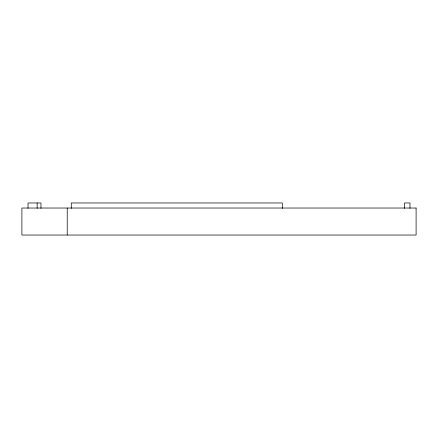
<?xml version="1.0" encoding="UTF-8"?>
<svg xmlns="http://www.w3.org/2000/svg" width="438" height="438" viewBox="0 0 438 438"><rect width="100%" height="100%" fill="white"/><g stroke="black" fill="none" stroke-linecap="round" stroke-linejoin="round"><path stroke-width="0.66" d="M409.979 208.362L409.979 202.964L404.493 202.964L404.493 208.395M282.307 208.395L282.307 202.964L71.279 202.964L71.279 208.395M67.222 208.028L67.222 235.036M40.958 208.395L40.958 202.964L28.021 202.964L28.021 208.362M37.148 202.964L37.148 208.362M416.1 208.028L21.9 208.028L21.9 235.036L416.1 235.036L416.1 208.028"/></g></svg>
